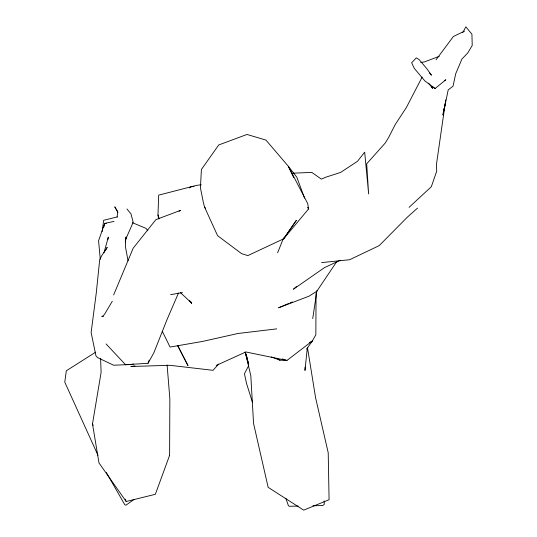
<?xml version="1.0" encoding="UTF-8"?>
<svg xmlns="http://www.w3.org/2000/svg" width="537" height="537" viewBox="0 0 537 537"><rect width="100%" height="100%" fill="white"/><g stroke="black" fill="none" stroke-linecap="round" stroke-linejoin="round"><path stroke-width="0.81" d="M169.611 455.316L169.853 398.89L167.108 364.952M316.058 293.001L315.85 334.759L312.366 340.948L306.694 349.01M158.576 218.915L157.985 214.887L158.67 195.139L196.367 185.419L201.274 184.735M305.11 367.127L304.976 370.476L307.292 348.077M445.274 103.044L436.4 164.812L436.722 171.142L431.325 186.722L409.08 207.349M445.307 103.131L445.166 105.52L445.777 99.835M117.153 217.129L117.59 211.88L114.777 206.819L118.019 212.296M102.158 231.601L103.668 220.291L117.314 216.901M125.403 240.979L126.034 236.992M443.898 108.42L442.958 115.032L448.207 89.894L453.047 86.162L455.705 73.75L461.927 59.03L467.774 52.928L472.218 45.477L471.922 34.187L465.848 26.85L462.706 32.717M312.722 318.589L316.931 290.524M125.356 242.12L126.121 237.193M169.611 455.329L155.347 494.295L126.188 501.498L98.983 462.934L92.492 423.881L101.104 372.403L100.607 358.213M107.897 239.549L108.313 237.146L103.956 252.88M103.782 227.211L104.695 223.352L114.019 221.419M283.57 237.931L277.636 252.773M106.064 343.922L125.557 364.73L148.037 363.274L149.158 360.126M113.636 294.954L133.183 248.201L155.905 219.626L180.445 210.41L179.063 211.269M178.532 292.94L166.98 319.703L153.871 352.789L148.037 363.274M422.129 77.14L406.375 107.507L395.366 124.322L388.667 137.425L385.244 143.017L366.684 163.825L368.637 193.951L364.677 152.172L357.474 161.315L340.545 172.464L325.778 177.197L321.388 179.136L311.789 172.39L292.772 173.196M248.752 365.435L244.456 373.792L246.557 383.546L252.571 402.629M105.272 250.866L107.192 247.362L101.668 255.766L99.687 259.807L96.251 293.135L91.129 332.578L95.962 355.89L97.445 357.528L113.643 365.227L131.37 364.489L133.391 363.985M112.293 301.257L104.702 314.031L102.876 316.253L101.761 316.266L103.413 316.421M336.887 261.418L316.803 291.276L309.023 296.176L278.582 307.788L288.503 303.573M436.057 59.782L453.342 36.523L464.586 31.086M218.64 364.106L213.035 370.322L169.86 365.301L130.88 366.496L134.975 365.925M417.504 208.114L407.2 217.31L379.229 245.604L349.627 259.727L321.616 262.6M296.525 286.483L293.397 289.242L324.496 267.621L340.304 260.23M189.447 187.943L190.709 186.869L193.998 186.326M432.017 86.356L435.084 88.545L445.824 79.785L444.374 80.476M134.163 499.383L125.94 505.183L124.806 504.746L106.333 472.513M95.633 352.178L66.306 370.798L64.782 382.169L97.982 455.302M309.473 342.653L312.366 340.948L286.946 360.455L279.871 360.173L271.413 356.91M216.189 365.462L245.845 351.963L286.946 360.455L282.22 358.924M290.034 302.928L292.323 301.955M439.226 56.304L424.492 61.896L420.706 62.467M170.625 294.665L182.446 292.591M276.736 328.872L237.891 333.497L202.664 341.411L170.061 347.056L162.288 331.289M298.149 506.082L289.094 506.284L288.315 505.438L285.859 498.329M312.957 505.76L322.831 505.545L324.321 504.243L324.126 500.907M106.339 223.58L104.695 223.352L98.573 240.717L100.271 259.257M132.438 222.694L146.01 228.373L147.803 230.789M277.723 358.87L279.871 360.173M435.084 88.545L424.834 80.872L414.302 68.387L411.637 62.755L416.343 57.842L419.169 59.627L426.982 68.864L431.446 75.207L429.298 72.663M180.392 292.584L191.689 303.15L190.695 301.814M189.373 300.747L191.689 303.15L190.111 301.203M304.546 198.133L296.84 177.23L288.335 166.282L265.943 140.083L247 134.458L218.734 144.956L201.402 169.491L200.435 187.849L203.442 202.919L204.584 207.168L205.658 208.296M126.94 208.98L130.981 213.867L133.169 222.311L125.631 239.408L125.43 246.731L128.061 260.807M428.573 83.188L432.594 88.363L431.768 86.907M177.74 345.754L187.99 365.616L177.727 345.66M293.652 177.519L288.335 166.282L307.748 203.644L308.54 208.974L283.623 238.831L247.846 255.592L241.563 253.632L217.566 235.656L204.584 207.168M307.829 207.477L308.54 208.974L307.97 207.423M92.492 423.874L93.156 425.411M125.188 499.182L126.188 501.498M157.985 214.887L159.187 218.861M245.053 352.064L248.597 364.435L246.053 353.97M246.557 356.038L248.316 363.281M245.335 352.339L250.813 375.746L253.565 423.512L268.151 487.334L303.687 510.15L329.08 499.712L328.214 452.772L315.595 397.756L307.493 347.694M296.384 220.311L283.623 238.831L296.384 220.311"/></g></svg>
